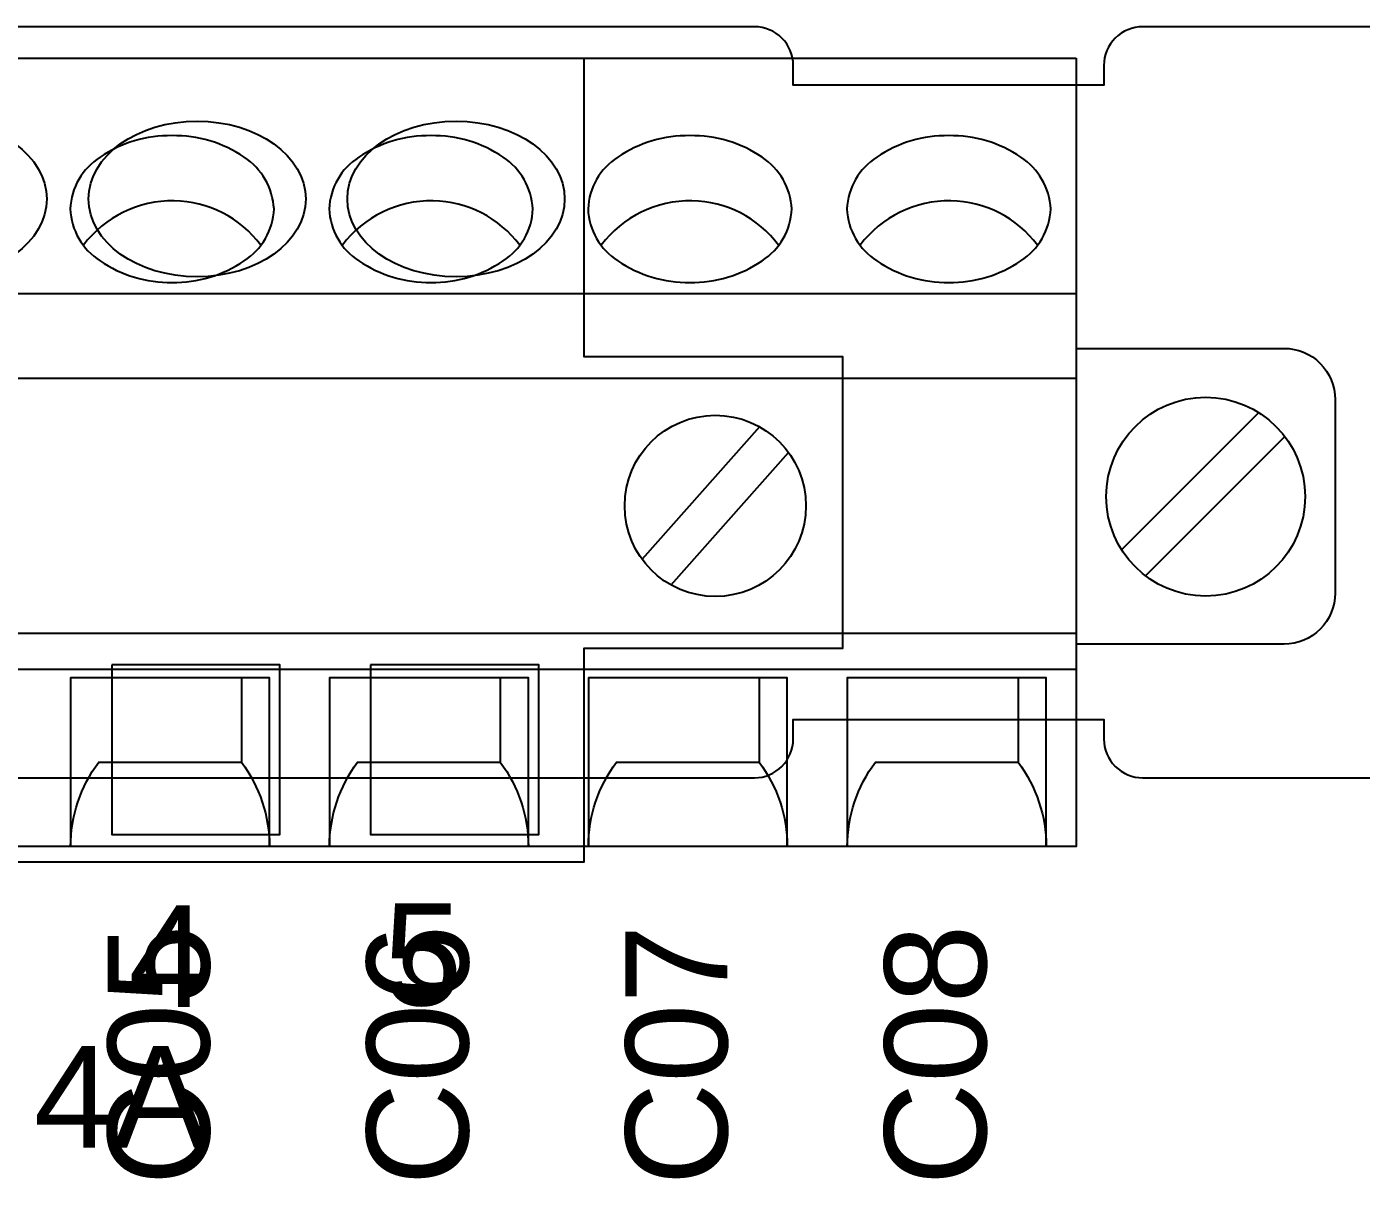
# Model space of a CAD drawing. Extents: x 0.5 to 35.5, y 0.5 to 23.5.
# Drawn here: x 30.116 to 31.147, y 9.707 to 10.596 of the extents above; entities that cross this region are included whole.
import ezdxf

# ---------------------------------------------------------------- set-up
doc = ezdxf.new("R2010")
doc.units = 0
doc.header["$MEASUREMENT"] = 0
for name, color, linetype in [('2_01__0-__EMPTY', 7, 'CONTINUOUS'), ('2_02__A0__SERIAL_COMMUNICA', 7, 'CONTINUOUS'), ('2_03__B-___3__DI___4__DO__', 7, 'CONTINUOUS'), ('2_04__1-___4__DI___4__DO__', 7, 'CONTINUOUS'), ('2_05__C-___4__DI___4__DO__', 7, 'CONTINUOUS'), ('2_06__D-___4__DI___3__DO__', 7, 'CONTINUOUS'), ('2_07__2A___8__FORM_A_DO', 7, 'CONTINUOUS'), ('2_08__2B___8__FORM_B_DO', 7, 'CONTINUOUS'), ('2_09__2C___8__DO__6__FORM_', 7, 'CONTINUOUS'), ('2_10__2D___8__DO__2__FORM_', 7, 'CONTINUOUS'), ('2_11__2G___8__DO__4__FORM_', 7, 'CONTINUOUS'), ('2_12__3-___8__DI', 7, 'CONTINUOUS'), ('2_13__4-___14__DI', 7, 'CONTINUOUS'), ('2_14__5-___8__AI', 7, 'CONTINUOUS'), ('2_15__6-___4__AI____4__AO', 7, 'CONTINUOUS')]:
    doc.layers.add(name, color=color, linetype=linetype)
doc.styles.add('ARIAL', font='arial.ttf')

msp = doc.modelspace()

# ---------------------------------------------------------------- linework, layer by layer
at = {"layer": '2_01__0-__EMPTY'}
for points in [[(31.8733, 10.596), (30.9781, 10.596, 0.414214), (30.9482, 10.5662), (30.9482, 10.551), (30.7082, 10.551), (30.7082, 10.5662, 0.414214), (30.6783, 10.596), (29.7131, 10.596, 0.414214)], [(29.7131, 10.016), (30.6783, 10.016, 0.414214), (30.7082, 10.0459), (30.7082, 10.061), (30.9482, 10.061), (30.9482, 10.0459, 0.414214), (30.9781, 10.016), (31.8733, 10.016, 0.414214)]]:
    msp.add_lwpolyline(points, format="xyb", dxfattribs=at)
at = {"layer": '2_02__A0__SERIAL_COMMUNICA'}
for points in [[(29.5466, 10.5716), (29.5466, 10.341), (29.3468, 10.341), (29.3468, 10.1161), (29.5466, 10.1161), (29.5466, 9.9511), (30.5467, 9.9511), (30.5467, 10.1161), (30.7465, 10.1161), (30.7465, 10.341), (30.5467, 10.341), (30.5467, 10.5716), (29.5466, 10.5716)], [(30.6821, 10.2871), (30.5914, 10.1849)], [(30.6139, 10.1649), (30.7046, 10.2671)], [(30.1817, 10.1031), (30.1817, 9.9722), (30.3116, 9.9722), (30.3116, 10.1031), (30.1817, 10.1031)], [(30.3817, 10.1031), (30.3817, 9.9722), (30.5116, 9.9722), (30.5116, 10.1031), (30.3817, 10.1031)]]:
    msp.add_lwpolyline(points, dxfattribs=at)
msp.add_circle((30.648, 10.226), 0.07, dxfattribs=at)
for centre in [(30.0477, 10.463), (30.2477, 10.463), (30.4477, 10.463)]:
    msp.add_ellipse(centre, major_axis=(0.0839, 0), ratio=0.716586, dxfattribs=at)
at = {"layer": '2_03__B-___3__DI___4__DO__'}
msp.add_lwpolyline([(30.9268, 10.5717), (30.9268, 9.963), (29.3268, 9.963), (29.3268, 10.5717)], close=True, dxfattribs=at)
for points in [[(30.2841, 10.4953, 0.154167), (30.2284, 10.5119, 0.154167), (30.1727, 10.4953, 0.244062), (30.1497, 10.4553, 0.244061), (30.1727, 10.4152, 0.154167), (30.2284, 10.3986, 0.154167), (30.2841, 10.4152, 0.24406), (30.3071, 10.4553, 0.236767)], [(30.4841, 10.4953, 0.154167), (30.4284, 10.5119, 0.154167), (30.3727, 10.4953, 0.244062), (30.3497, 10.4553, 0.244061), (30.3727, 10.4152, 0.154167), (30.4284, 10.3986, 0.154167), (30.4841, 10.4152, 0.24406), (30.5071, 10.4553, 0.236767)], [(30.6841, 10.4953, 0.154167), (30.6284, 10.5119, 0.154167), (30.5727, 10.4953, 0.244062), (30.5497, 10.4553, 0.244061), (30.5727, 10.4152, 0.154167), (30.6284, 10.3986, 0.154167), (30.6841, 10.4152, 0.24406), (30.7071, 10.4553, 0.236767)], [(30.8841, 10.4953, 0.154167), (30.8284, 10.5119, 0.154167), (30.7727, 10.4953, 0.244062), (30.7497, 10.4553, 0.244061), (30.7727, 10.4152, 0.154167), (30.8284, 10.3986, 0.154167), (30.8841, 10.4152, 0.24406), (30.9071, 10.4553, 0.236767)]]:
    msp.add_lwpolyline(points, format="xyb", close=True, dxfattribs=at)
for points in [[(30.2972, 10.4274, 0.005828), (30.2969, 10.4273, 0.231198), (30.23, 10.4616, 0.240907), (30.1599, 10.4273, 0.001746), (30.1597, 10.4272)], [(30.4972, 10.4274, 0.005828), (30.4969, 10.4273, 0.231198), (30.43, 10.4616, 0.240907), (30.3599, 10.4273, 0.001746), (30.3597, 10.4272)], [(30.6972, 10.4274, 0.005828), (30.6969, 10.4273, 0.231198), (30.63, 10.4616, 0.240907), (30.5599, 10.4273, 0.001746), (30.5597, 10.4272)], [(30.8972, 10.4274, 0.005828), (30.8969, 10.4273, 0.231198), (30.83, 10.4616, 0.240907), (30.7599, 10.4273, 0.001746), (30.7597, 10.4272)], [(30.9268, 10.3476), (31.0874, 10.3476, -0.414214), (31.1268, 10.3082), (31.1268, 10.1586, -0.414214), (31.0875, 10.1193), (30.9268, 10.1193)], [(30.2819, 10.0931), (30.2819, 10.028, -0.162987), (30.3036, 9.963), (30.3036, 10.0931), (30.15, 10.0931), (30.15, 9.963, -0.162853), (30.1717, 10.028), (30.2819, 10.028)], [(30.4819, 10.0931), (30.4819, 10.028, -0.162987), (30.5036, 9.963), (30.5036, 10.0931), (30.35, 10.0931), (30.35, 9.963, -0.162853), (30.3717, 10.028), (30.4819, 10.028)], [(30.6819, 10.0931), (30.6819, 10.028, -0.162987), (30.7036, 9.963), (30.7036, 10.0931), (30.55, 10.0931), (30.55, 9.963, -0.162853), (30.5717, 10.028), (30.6819, 10.028)], [(30.8819, 10.0931), (30.8819, 10.028, -0.162987), (30.9036, 9.963), (30.9036, 10.0931), (30.75, 10.0931), (30.75, 9.963, -0.162853), (30.7717, 10.028), (30.8819, 10.028)]]:
    msp.add_lwpolyline(points, format="xyb", dxfattribs=at)
for points in [[(29.3268, 10.3901), (30.9268, 10.3901)], [(29.3268, 10.3247), (30.9268, 10.3247)], [(30.9619, 10.1921), (31.0679, 10.298)], [(30.9803, 10.172), (31.0879, 10.2796)], [(29.3268, 10.1276), (30.9268, 10.1276)], [(29.3268, 10.0998), (30.9268, 10.0998)]]:
    msp.add_lwpolyline(points, dxfattribs=at)
msp.add_circle((31.0268, 10.2331), 0.0768, dxfattribs=at)
at = {"layer": '2_04__1-___4__DI___4__DO__'}
msp.add_lwpolyline([(30.9268, 10.5717), (30.9268, 9.963), (29.3268, 9.963), (29.3268, 10.5717)], close=True, dxfattribs=at)
for points in [[(30.2841, 10.4953, 0.154167), (30.2284, 10.5119, 0.154167), (30.1727, 10.4953, 0.244062), (30.1497, 10.4553, 0.244061), (30.1727, 10.4152, 0.154167), (30.2284, 10.3986, 0.154167), (30.2841, 10.4152, 0.24406), (30.3071, 10.4553, 0.236767)], [(30.4841, 10.4953, 0.154167), (30.4284, 10.5119, 0.154167), (30.3727, 10.4953, 0.244062), (30.3497, 10.4553, 0.244061), (30.3727, 10.4152, 0.154167), (30.4284, 10.3986, 0.154167), (30.4841, 10.4152, 0.24406), (30.5071, 10.4553, 0.236767)], [(30.6841, 10.4953, 0.154167), (30.6284, 10.5119, 0.154167), (30.5727, 10.4953, 0.244062), (30.5497, 10.4553, 0.244061), (30.5727, 10.4152, 0.154167), (30.6284, 10.3986, 0.154167), (30.6841, 10.4152, 0.24406), (30.7071, 10.4553, 0.236767)], [(30.8841, 10.4953, 0.154167), (30.8284, 10.5119, 0.154167), (30.7727, 10.4953, 0.244062), (30.7497, 10.4553, 0.244061), (30.7727, 10.4152, 0.154167), (30.8284, 10.3986, 0.154167), (30.8841, 10.4152, 0.24406), (30.9071, 10.4553, 0.236767)]]:
    msp.add_lwpolyline(points, format="xyb", close=True, dxfattribs=at)
for points in [[(30.2972, 10.4274, 0.005828), (30.2969, 10.4273, 0.231198), (30.23, 10.4616, 0.240907), (30.1599, 10.4273, 0.001746), (30.1597, 10.4272)], [(30.4972, 10.4274, 0.005828), (30.4969, 10.4273, 0.231198), (30.43, 10.4616, 0.240907), (30.3599, 10.4273, 0.001746), (30.3597, 10.4272)], [(30.6972, 10.4274, 0.005828), (30.6969, 10.4273, 0.231198), (30.63, 10.4616, 0.240907), (30.5599, 10.4273, 0.001746), (30.5597, 10.4272)], [(30.8972, 10.4274, 0.005828), (30.8969, 10.4273, 0.231198), (30.83, 10.4616, 0.240907), (30.7599, 10.4273, 0.001746), (30.7597, 10.4272)], [(30.9268, 10.3476), (31.0874, 10.3476, -0.414214), (31.1268, 10.3082), (31.1268, 10.1586, -0.414214), (31.0875, 10.1193), (30.9268, 10.1193)], [(30.2819, 10.0931), (30.2819, 10.028, -0.162987), (30.3036, 9.963), (30.3036, 10.0931), (30.15, 10.0931), (30.15, 9.963, -0.162853), (30.1717, 10.028), (30.2819, 10.028)], [(30.4819, 10.0931), (30.4819, 10.028, -0.162987), (30.5036, 9.963), (30.5036, 10.0931), (30.35, 10.0931), (30.35, 9.963, -0.162853), (30.3717, 10.028), (30.4819, 10.028)], [(30.6819, 10.0931), (30.6819, 10.028, -0.162987), (30.7036, 9.963), (30.7036, 10.0931), (30.55, 10.0931), (30.55, 9.963, -0.162853), (30.5717, 10.028), (30.6819, 10.028)], [(30.8819, 10.0931), (30.8819, 10.028, -0.162987), (30.9036, 9.963), (30.9036, 10.0931), (30.75, 10.0931), (30.75, 9.963, -0.162853), (30.7717, 10.028), (30.8819, 10.028)]]:
    msp.add_lwpolyline(points, format="xyb", dxfattribs=at)
for points in [[(29.3268, 10.3901), (30.9268, 10.3901)], [(29.3268, 10.3247), (30.9268, 10.3247)], [(30.9619, 10.1921), (31.0679, 10.298)], [(30.9803, 10.172), (31.0879, 10.2796)], [(29.3268, 10.1276), (30.9268, 10.1276)], [(29.3268, 10.0998), (30.9268, 10.0998)]]:
    msp.add_lwpolyline(points, dxfattribs=at)
msp.add_circle((31.0268, 10.2331), 0.0768, dxfattribs=at)
at = {"layer": '2_05__C-___4__DI___4__DO__'}
msp.add_lwpolyline([(30.9268, 10.5717), (30.9268, 9.963), (29.3268, 9.963), (29.3268, 10.5717)], close=True, dxfattribs=at)
for points in [[(30.2841, 10.4953, 0.154167), (30.2284, 10.5119, 0.154167), (30.1727, 10.4953, 0.244062), (30.1497, 10.4553, 0.244061), (30.1727, 10.4152, 0.154167), (30.2284, 10.3986, 0.154167), (30.2841, 10.4152, 0.24406), (30.3071, 10.4553, 0.236767)], [(30.4841, 10.4953, 0.154167), (30.4284, 10.5119, 0.154167), (30.3727, 10.4953, 0.244062), (30.3497, 10.4553, 0.244061), (30.3727, 10.4152, 0.154167), (30.4284, 10.3986, 0.154167), (30.4841, 10.4152, 0.24406), (30.5071, 10.4553, 0.236767)], [(30.6841, 10.4953, 0.154167), (30.6284, 10.5119, 0.154167), (30.5727, 10.4953, 0.244062), (30.5497, 10.4553, 0.244061), (30.5727, 10.4152, 0.154167), (30.6284, 10.3986, 0.154167), (30.6841, 10.4152, 0.24406), (30.7071, 10.4553, 0.236767)], [(30.8841, 10.4953, 0.154167), (30.8284, 10.5119, 0.154167), (30.7727, 10.4953, 0.244062), (30.7497, 10.4553, 0.244061), (30.7727, 10.4152, 0.154167), (30.8284, 10.3986, 0.154167), (30.8841, 10.4152, 0.24406), (30.9071, 10.4553, 0.236767)]]:
    msp.add_lwpolyline(points, format="xyb", close=True, dxfattribs=at)
for points in [[(30.2972, 10.4274, 0.005828), (30.2969, 10.4273, 0.231198), (30.23, 10.4616, 0.240907), (30.1599, 10.4273, 0.001746), (30.1597, 10.4272)], [(30.4972, 10.4274, 0.005828), (30.4969, 10.4273, 0.231198), (30.43, 10.4616, 0.240907), (30.3599, 10.4273, 0.001746), (30.3597, 10.4272)], [(30.6972, 10.4274, 0.005828), (30.6969, 10.4273, 0.231198), (30.63, 10.4616, 0.240907), (30.5599, 10.4273, 0.001746), (30.5597, 10.4272)], [(30.8972, 10.4274, 0.005828), (30.8969, 10.4273, 0.231198), (30.83, 10.4616, 0.240907), (30.7599, 10.4273, 0.001746), (30.7597, 10.4272)], [(30.9268, 10.3476), (31.0874, 10.3476, -0.414214), (31.1268, 10.3082), (31.1268, 10.1586, -0.414214), (31.0875, 10.1193), (30.9268, 10.1193)], [(30.2819, 10.0931), (30.2819, 10.028, -0.162987), (30.3036, 9.963), (30.3036, 10.0931), (30.15, 10.0931), (30.15, 9.963, -0.162853), (30.1717, 10.028), (30.2819, 10.028)], [(30.4819, 10.0931), (30.4819, 10.028, -0.162987), (30.5036, 9.963), (30.5036, 10.0931), (30.35, 10.0931), (30.35, 9.963, -0.162853), (30.3717, 10.028), (30.4819, 10.028)], [(30.6819, 10.0931), (30.6819, 10.028, -0.162987), (30.7036, 9.963), (30.7036, 10.0931), (30.55, 10.0931), (30.55, 9.963, -0.162853), (30.5717, 10.028), (30.6819, 10.028)], [(30.8819, 10.0931), (30.8819, 10.028, -0.162987), (30.9036, 9.963), (30.9036, 10.0931), (30.75, 10.0931), (30.75, 9.963, -0.162853), (30.7717, 10.028), (30.8819, 10.028)]]:
    msp.add_lwpolyline(points, format="xyb", dxfattribs=at)
for points in [[(29.3268, 10.3901), (30.9268, 10.3901)], [(29.3268, 10.3247), (30.9268, 10.3247)], [(30.9619, 10.1921), (31.0679, 10.298)], [(30.9803, 10.172), (31.0879, 10.2796)], [(29.3268, 10.1276), (30.9268, 10.1276)], [(29.3268, 10.0998), (30.9268, 10.0998)]]:
    msp.add_lwpolyline(points, dxfattribs=at)
msp.add_circle((31.0268, 10.2331), 0.0768, dxfattribs=at)
at = {"layer": '2_06__D-___4__DI___3__DO__'}
msp.add_lwpolyline([(30.9268, 10.5717), (30.9268, 9.963), (29.3268, 9.963), (29.3268, 10.5717)], close=True, dxfattribs=at)
for points in [[(30.2841, 10.4953, 0.154167), (30.2284, 10.5119, 0.154167), (30.1727, 10.4953, 0.244062), (30.1497, 10.4553, 0.244061), (30.1727, 10.4152, 0.154167), (30.2284, 10.3986, 0.154167), (30.2841, 10.4152, 0.24406), (30.3071, 10.4553, 0.236767)], [(30.4841, 10.4953, 0.154167), (30.4284, 10.5119, 0.154167), (30.3727, 10.4953, 0.244062), (30.3497, 10.4553, 0.244061), (30.3727, 10.4152, 0.154167), (30.4284, 10.3986, 0.154167), (30.4841, 10.4152, 0.24406), (30.5071, 10.4553, 0.236767)], [(30.6841, 10.4953, 0.154167), (30.6284, 10.5119, 0.154167), (30.5727, 10.4953, 0.244062), (30.5497, 10.4553, 0.244061), (30.5727, 10.4152, 0.154167), (30.6284, 10.3986, 0.154167), (30.6841, 10.4152, 0.24406), (30.7071, 10.4553, 0.236767)], [(30.8841, 10.4953, 0.154167), (30.8284, 10.5119, 0.154167), (30.7727, 10.4953, 0.244062), (30.7497, 10.4553, 0.244061), (30.7727, 10.4152, 0.154167), (30.8284, 10.3986, 0.154167), (30.8841, 10.4152, 0.24406), (30.9071, 10.4553, 0.236767)]]:
    msp.add_lwpolyline(points, format="xyb", close=True, dxfattribs=at)
for points in [[(30.2972, 10.4274, 0.005828), (30.2969, 10.4273, 0.231198), (30.23, 10.4616, 0.240907), (30.1599, 10.4273, 0.001746), (30.1597, 10.4272)], [(30.4972, 10.4274, 0.005828), (30.4969, 10.4273, 0.231198), (30.43, 10.4616, 0.240907), (30.3599, 10.4273, 0.001746), (30.3597, 10.4272)], [(30.6972, 10.4274, 0.005828), (30.6969, 10.4273, 0.231198), (30.63, 10.4616, 0.240907), (30.5599, 10.4273, 0.001746), (30.5597, 10.4272)], [(30.8972, 10.4274, 0.005828), (30.8969, 10.4273, 0.231198), (30.83, 10.4616, 0.240907), (30.7599, 10.4273, 0.001746), (30.7597, 10.4272)], [(30.9268, 10.3476), (31.0874, 10.3476, -0.414214), (31.1268, 10.3082), (31.1268, 10.1586, -0.414214), (31.0875, 10.1193), (30.9268, 10.1193)], [(30.2819, 10.0931), (30.2819, 10.028, -0.162987), (30.3036, 9.963), (30.3036, 10.0931), (30.15, 10.0931), (30.15, 9.963, -0.162853), (30.1717, 10.028), (30.2819, 10.028)], [(30.4819, 10.0931), (30.4819, 10.028, -0.162987), (30.5036, 9.963), (30.5036, 10.0931), (30.35, 10.0931), (30.35, 9.963, -0.162853), (30.3717, 10.028), (30.4819, 10.028)], [(30.6819, 10.0931), (30.6819, 10.028, -0.162987), (30.7036, 9.963), (30.7036, 10.0931), (30.55, 10.0931), (30.55, 9.963, -0.162853), (30.5717, 10.028), (30.6819, 10.028)], [(30.8819, 10.0931), (30.8819, 10.028, -0.162987), (30.9036, 9.963), (30.9036, 10.0931), (30.75, 10.0931), (30.75, 9.963, -0.162853), (30.7717, 10.028), (30.8819, 10.028)]]:
    msp.add_lwpolyline(points, format="xyb", dxfattribs=at)
for points in [[(29.3268, 10.3901), (30.9268, 10.3901)], [(29.3268, 10.3247), (30.9268, 10.3247)], [(30.9619, 10.1921), (31.0679, 10.298)], [(30.9803, 10.172), (31.0879, 10.2796)], [(29.3268, 10.1276), (30.9268, 10.1276)], [(29.3268, 10.0998), (30.9268, 10.0998)]]:
    msp.add_lwpolyline(points, dxfattribs=at)
msp.add_circle((31.0268, 10.2331), 0.0768, dxfattribs=at)
at = {"layer": '2_07__2A___8__FORM_A_DO'}
msp.add_lwpolyline([(30.9268, 10.5717), (30.9268, 9.963), (29.3268, 9.963), (29.3268, 10.5717)], close=True, dxfattribs=at)
for points in [[(30.2841, 10.4953, 0.154167), (30.2284, 10.5119, 0.154167), (30.1727, 10.4953, 0.244062), (30.1497, 10.4553, 0.244061), (30.1727, 10.4152, 0.154167), (30.2284, 10.3986, 0.154167), (30.2841, 10.4152, 0.24406), (30.3071, 10.4553, 0.236767)], [(30.4841, 10.4953, 0.154167), (30.4284, 10.5119, 0.154167), (30.3727, 10.4953, 0.244062), (30.3497, 10.4553, 0.244061), (30.3727, 10.4152, 0.154167), (30.4284, 10.3986, 0.154167), (30.4841, 10.4152, 0.24406), (30.5071, 10.4553, 0.236767)], [(30.6841, 10.4953, 0.154167), (30.6284, 10.5119, 0.154167), (30.5727, 10.4953, 0.244062), (30.5497, 10.4553, 0.244061), (30.5727, 10.4152, 0.154167), (30.6284, 10.3986, 0.154167), (30.6841, 10.4152, 0.24406), (30.7071, 10.4553, 0.236767)], [(30.8841, 10.4953, 0.154167), (30.8284, 10.5119, 0.154167), (30.7727, 10.4953, 0.244062), (30.7497, 10.4553, 0.244061), (30.7727, 10.4152, 0.154167), (30.8284, 10.3986, 0.154167), (30.8841, 10.4152, 0.24406), (30.9071, 10.4553, 0.236767)]]:
    msp.add_lwpolyline(points, format="xyb", close=True, dxfattribs=at)
for points in [[(30.2972, 10.4274, 0.005828), (30.2969, 10.4273, 0.231198), (30.23, 10.4616, 0.240907), (30.1599, 10.4273, 0.001746), (30.1597, 10.4272)], [(30.4972, 10.4274, 0.005828), (30.4969, 10.4273, 0.231198), (30.43, 10.4616, 0.240907), (30.3599, 10.4273, 0.001746), (30.3597, 10.4272)], [(30.6972, 10.4274, 0.005828), (30.6969, 10.4273, 0.231198), (30.63, 10.4616, 0.240907), (30.5599, 10.4273, 0.001746), (30.5597, 10.4272)], [(30.8972, 10.4274, 0.005828), (30.8969, 10.4273, 0.231198), (30.83, 10.4616, 0.240907), (30.7599, 10.4273, 0.001746), (30.7597, 10.4272)], [(30.9268, 10.3476), (31.0874, 10.3476, -0.414214), (31.1268, 10.3082), (31.1268, 10.1586, -0.414214), (31.0875, 10.1193), (30.9268, 10.1193)], [(30.2819, 10.0931), (30.2819, 10.028, -0.162987), (30.3036, 9.963), (30.3036, 10.0931), (30.15, 10.0931), (30.15, 9.963, -0.162853), (30.1717, 10.028), (30.2819, 10.028)], [(30.4819, 10.0931), (30.4819, 10.028, -0.162987), (30.5036, 9.963), (30.5036, 10.0931), (30.35, 10.0931), (30.35, 9.963, -0.162853), (30.3717, 10.028), (30.4819, 10.028)], [(30.6819, 10.0931), (30.6819, 10.028, -0.162987), (30.7036, 9.963), (30.7036, 10.0931), (30.55, 10.0931), (30.55, 9.963, -0.162853), (30.5717, 10.028), (30.6819, 10.028)], [(30.8819, 10.0931), (30.8819, 10.028, -0.162987), (30.9036, 9.963), (30.9036, 10.0931), (30.75, 10.0931), (30.75, 9.963, -0.162853), (30.7717, 10.028), (30.8819, 10.028)]]:
    msp.add_lwpolyline(points, format="xyb", dxfattribs=at)
for points in [[(29.3268, 10.3901), (30.9268, 10.3901)], [(29.3268, 10.3247), (30.9268, 10.3247)], [(30.9619, 10.1921), (31.0679, 10.298)], [(30.9803, 10.172), (31.0879, 10.2796)], [(29.3268, 10.1276), (30.9268, 10.1276)], [(29.3268, 10.0998), (30.9268, 10.0998)]]:
    msp.add_lwpolyline(points, dxfattribs=at)
msp.add_circle((31.0268, 10.2331), 0.0768, dxfattribs=at)
at = {"layer": '2_08__2B___8__FORM_B_DO'}
msp.add_lwpolyline([(30.9268, 10.5717), (30.9268, 9.963), (29.3268, 9.963), (29.3268, 10.5717)], close=True, dxfattribs=at)
for points in [[(30.2841, 10.4953, 0.154167), (30.2284, 10.5119, 0.154167), (30.1727, 10.4953, 0.244062), (30.1497, 10.4553, 0.244061), (30.1727, 10.4152, 0.154167), (30.2284, 10.3986, 0.154167), (30.2841, 10.4152, 0.24406), (30.3071, 10.4553, 0.236767)], [(30.4841, 10.4953, 0.154167), (30.4284, 10.5119, 0.154167), (30.3727, 10.4953, 0.244062), (30.3497, 10.4553, 0.244061), (30.3727, 10.4152, 0.154167), (30.4284, 10.3986, 0.154167), (30.4841, 10.4152, 0.24406), (30.5071, 10.4553, 0.236767)], [(30.6841, 10.4953, 0.154167), (30.6284, 10.5119, 0.154167), (30.5727, 10.4953, 0.244062), (30.5497, 10.4553, 0.244061), (30.5727, 10.4152, 0.154167), (30.6284, 10.3986, 0.154167), (30.6841, 10.4152, 0.24406), (30.7071, 10.4553, 0.236767)], [(30.8841, 10.4953, 0.154167), (30.8284, 10.5119, 0.154167), (30.7727, 10.4953, 0.244062), (30.7497, 10.4553, 0.244061), (30.7727, 10.4152, 0.154167), (30.8284, 10.3986, 0.154167), (30.8841, 10.4152, 0.24406), (30.9071, 10.4553, 0.236767)]]:
    msp.add_lwpolyline(points, format="xyb", close=True, dxfattribs=at)
for points in [[(30.2972, 10.4274, 0.005828), (30.2969, 10.4273, 0.231198), (30.23, 10.4616, 0.240907), (30.1599, 10.4273, 0.001746), (30.1597, 10.4272)], [(30.4972, 10.4274, 0.005828), (30.4969, 10.4273, 0.231198), (30.43, 10.4616, 0.240907), (30.3599, 10.4273, 0.001746), (30.3597, 10.4272)], [(30.6972, 10.4274, 0.005828), (30.6969, 10.4273, 0.231198), (30.63, 10.4616, 0.240907), (30.5599, 10.4273, 0.001746), (30.5597, 10.4272)], [(30.8972, 10.4274, 0.005828), (30.8969, 10.4273, 0.231198), (30.83, 10.4616, 0.240907), (30.7599, 10.4273, 0.001746), (30.7597, 10.4272)], [(30.9268, 10.3476), (31.0874, 10.3476, -0.414214), (31.1268, 10.3082), (31.1268, 10.1586, -0.414214), (31.0875, 10.1193), (30.9268, 10.1193)], [(30.2819, 10.0931), (30.2819, 10.028, -0.162987), (30.3036, 9.963), (30.3036, 10.0931), (30.15, 10.0931), (30.15, 9.963, -0.162853), (30.1717, 10.028), (30.2819, 10.028)], [(30.4819, 10.0931), (30.4819, 10.028, -0.162987), (30.5036, 9.963), (30.5036, 10.0931), (30.35, 10.0931), (30.35, 9.963, -0.162853), (30.3717, 10.028), (30.4819, 10.028)], [(30.6819, 10.0931), (30.6819, 10.028, -0.162987), (30.7036, 9.963), (30.7036, 10.0931), (30.55, 10.0931), (30.55, 9.963, -0.162853), (30.5717, 10.028), (30.6819, 10.028)], [(30.8819, 10.0931), (30.8819, 10.028, -0.162987), (30.9036, 9.963), (30.9036, 10.0931), (30.75, 10.0931), (30.75, 9.963, -0.162853), (30.7717, 10.028), (30.8819, 10.028)]]:
    msp.add_lwpolyline(points, format="xyb", dxfattribs=at)
for points in [[(29.3268, 10.3901), (30.9268, 10.3901)], [(29.3268, 10.3247), (30.9268, 10.3247)], [(30.9619, 10.1921), (31.0679, 10.298)], [(30.9803, 10.172), (31.0879, 10.2796)], [(29.3268, 10.1276), (30.9268, 10.1276)], [(29.3268, 10.0998), (30.9268, 10.0998)]]:
    msp.add_lwpolyline(points, dxfattribs=at)
msp.add_circle((31.0268, 10.2331), 0.0768, dxfattribs=at)
at = {"layer": '2_09__2C___8__DO__6__FORM_'}
msp.add_lwpolyline([(30.9268, 10.5717), (30.9268, 9.963), (29.3268, 9.963), (29.3268, 10.5717)], close=True, dxfattribs=at)
for points in [[(30.2841, 10.4953, 0.154167), (30.2284, 10.5119, 0.154167), (30.1727, 10.4953, 0.244062), (30.1497, 10.4553, 0.244061), (30.1727, 10.4152, 0.154167), (30.2284, 10.3986, 0.154167), (30.2841, 10.4152, 0.24406), (30.3071, 10.4553, 0.236767)], [(30.4841, 10.4953, 0.154167), (30.4284, 10.5119, 0.154167), (30.3727, 10.4953, 0.244062), (30.3497, 10.4553, 0.244061), (30.3727, 10.4152, 0.154167), (30.4284, 10.3986, 0.154167), (30.4841, 10.4152, 0.24406), (30.5071, 10.4553, 0.236767)], [(30.6841, 10.4953, 0.154167), (30.6284, 10.5119, 0.154167), (30.5727, 10.4953, 0.244062), (30.5497, 10.4553, 0.244061), (30.5727, 10.4152, 0.154167), (30.6284, 10.3986, 0.154167), (30.6841, 10.4152, 0.24406), (30.7071, 10.4553, 0.236767)], [(30.8841, 10.4953, 0.154167), (30.8284, 10.5119, 0.154167), (30.7727, 10.4953, 0.244062), (30.7497, 10.4553, 0.244061), (30.7727, 10.4152, 0.154167), (30.8284, 10.3986, 0.154167), (30.8841, 10.4152, 0.24406), (30.9071, 10.4553, 0.236767)]]:
    msp.add_lwpolyline(points, format="xyb", close=True, dxfattribs=at)
for points in [[(30.2972, 10.4274, 0.005828), (30.2969, 10.4273, 0.231198), (30.23, 10.4616, 0.240907), (30.1599, 10.4273, 0.001746), (30.1597, 10.4272)], [(30.4972, 10.4274, 0.005828), (30.4969, 10.4273, 0.231198), (30.43, 10.4616, 0.240907), (30.3599, 10.4273, 0.001746), (30.3597, 10.4272)], [(30.6972, 10.4274, 0.005828), (30.6969, 10.4273, 0.231198), (30.63, 10.4616, 0.240907), (30.5599, 10.4273, 0.001746), (30.5597, 10.4272)], [(30.8972, 10.4274, 0.005828), (30.8969, 10.4273, 0.231198), (30.83, 10.4616, 0.240907), (30.7599, 10.4273, 0.001746), (30.7597, 10.4272)], [(30.9268, 10.3476), (31.0874, 10.3476, -0.414214), (31.1268, 10.3082), (31.1268, 10.1586, -0.414214), (31.0875, 10.1193), (30.9268, 10.1193)], [(30.2819, 10.0931), (30.2819, 10.028, -0.162987), (30.3036, 9.963), (30.3036, 10.0931), (30.15, 10.0931), (30.15, 9.963, -0.162853), (30.1717, 10.028), (30.2819, 10.028)], [(30.4819, 10.0931), (30.4819, 10.028, -0.162987), (30.5036, 9.963), (30.5036, 10.0931), (30.35, 10.0931), (30.35, 9.963, -0.162853), (30.3717, 10.028), (30.4819, 10.028)], [(30.6819, 10.0931), (30.6819, 10.028, -0.162987), (30.7036, 9.963), (30.7036, 10.0931), (30.55, 10.0931), (30.55, 9.963, -0.162853), (30.5717, 10.028), (30.6819, 10.028)], [(30.8819, 10.0931), (30.8819, 10.028, -0.162987), (30.9036, 9.963), (30.9036, 10.0931), (30.75, 10.0931), (30.75, 9.963, -0.162853), (30.7717, 10.028), (30.8819, 10.028)]]:
    msp.add_lwpolyline(points, format="xyb", dxfattribs=at)
for points in [[(29.3268, 10.3901), (30.9268, 10.3901)], [(29.3268, 10.3247), (30.9268, 10.3247)], [(30.9619, 10.1921), (31.0679, 10.298)], [(30.9803, 10.172), (31.0879, 10.2796)], [(29.3268, 10.1276), (30.9268, 10.1276)], [(29.3268, 10.0998), (30.9268, 10.0998)]]:
    msp.add_lwpolyline(points, dxfattribs=at)
msp.add_circle((31.0268, 10.2331), 0.0768, dxfattribs=at)
at = {"layer": '2_10__2D___8__DO__2__FORM_'}
msp.add_lwpolyline([(30.9268, 10.5717), (30.9268, 9.963), (29.3268, 9.963), (29.3268, 10.5717)], close=True, dxfattribs=at)
for points in [[(30.2841, 10.4953, 0.154167), (30.2284, 10.5119, 0.154167), (30.1727, 10.4953, 0.244062), (30.1497, 10.4553, 0.244061), (30.1727, 10.4152, 0.154167), (30.2284, 10.3986, 0.154167), (30.2841, 10.4152, 0.24406), (30.3071, 10.4553, 0.236767)], [(30.4841, 10.4953, 0.154167), (30.4284, 10.5119, 0.154167), (30.3727, 10.4953, 0.244062), (30.3497, 10.4553, 0.244061), (30.3727, 10.4152, 0.154167), (30.4284, 10.3986, 0.154167), (30.4841, 10.4152, 0.24406), (30.5071, 10.4553, 0.236767)], [(30.6841, 10.4953, 0.154167), (30.6284, 10.5119, 0.154167), (30.5727, 10.4953, 0.244062), (30.5497, 10.4553, 0.244061), (30.5727, 10.4152, 0.154167), (30.6284, 10.3986, 0.154167), (30.6841, 10.4152, 0.24406), (30.7071, 10.4553, 0.236767)], [(30.8841, 10.4953, 0.154167), (30.8284, 10.5119, 0.154167), (30.7727, 10.4953, 0.244062), (30.7497, 10.4553, 0.244061), (30.7727, 10.4152, 0.154167), (30.8284, 10.3986, 0.154167), (30.8841, 10.4152, 0.24406), (30.9071, 10.4553, 0.236767)]]:
    msp.add_lwpolyline(points, format="xyb", close=True, dxfattribs=at)
for points in [[(30.2972, 10.4274, 0.005828), (30.2969, 10.4273, 0.231198), (30.23, 10.4616, 0.240907), (30.1599, 10.4273, 0.001746), (30.1597, 10.4272)], [(30.4972, 10.4274, 0.005828), (30.4969, 10.4273, 0.231198), (30.43, 10.4616, 0.240907), (30.3599, 10.4273, 0.001746), (30.3597, 10.4272)], [(30.6972, 10.4274, 0.005828), (30.6969, 10.4273, 0.231198), (30.63, 10.4616, 0.240907), (30.5599, 10.4273, 0.001746), (30.5597, 10.4272)], [(30.8972, 10.4274, 0.005828), (30.8969, 10.4273, 0.231198), (30.83, 10.4616, 0.240907), (30.7599, 10.4273, 0.001746), (30.7597, 10.4272)], [(30.9268, 10.3476), (31.0874, 10.3476, -0.414214), (31.1268, 10.3082), (31.1268, 10.1586, -0.414214), (31.0875, 10.1193), (30.9268, 10.1193)], [(30.2819, 10.0931), (30.2819, 10.028, -0.162987), (30.3036, 9.963), (30.3036, 10.0931), (30.15, 10.0931), (30.15, 9.963, -0.162853), (30.1717, 10.028), (30.2819, 10.028)], [(30.4819, 10.0931), (30.4819, 10.028, -0.162987), (30.5036, 9.963), (30.5036, 10.0931), (30.35, 10.0931), (30.35, 9.963, -0.162853), (30.3717, 10.028), (30.4819, 10.028)], [(30.6819, 10.0931), (30.6819, 10.028, -0.162987), (30.7036, 9.963), (30.7036, 10.0931), (30.55, 10.0931), (30.55, 9.963, -0.162853), (30.5717, 10.028), (30.6819, 10.028)], [(30.8819, 10.0931), (30.8819, 10.028, -0.162987), (30.9036, 9.963), (30.9036, 10.0931), (30.75, 10.0931), (30.75, 9.963, -0.162853), (30.7717, 10.028), (30.8819, 10.028)]]:
    msp.add_lwpolyline(points, format="xyb", dxfattribs=at)
for points in [[(29.3268, 10.3901), (30.9268, 10.3901)], [(29.3268, 10.3247), (30.9268, 10.3247)], [(30.9619, 10.1921), (31.0679, 10.298)], [(30.9803, 10.172), (31.0879, 10.2796)], [(29.3268, 10.1276), (30.9268, 10.1276)], [(29.3268, 10.0998), (30.9268, 10.0998)]]:
    msp.add_lwpolyline(points, dxfattribs=at)
msp.add_circle((31.0268, 10.2331), 0.0768, dxfattribs=at)
at = {"layer": '2_11__2G___8__DO__4__FORM_'}
msp.add_lwpolyline([(30.9268, 10.5717), (30.9268, 9.963), (29.3268, 9.963), (29.3268, 10.5717)], close=True, dxfattribs=at)
for points in [[(30.2841, 10.4953, 0.154167), (30.2284, 10.5119, 0.154167), (30.1727, 10.4953, 0.244062), (30.1497, 10.4553, 0.244061), (30.1727, 10.4152, 0.154167), (30.2284, 10.3986, 0.154167), (30.2841, 10.4152, 0.24406), (30.3071, 10.4553, 0.236767)], [(30.4841, 10.4953, 0.154167), (30.4284, 10.5119, 0.154167), (30.3727, 10.4953, 0.244062), (30.3497, 10.4553, 0.244061), (30.3727, 10.4152, 0.154167), (30.4284, 10.3986, 0.154167), (30.4841, 10.4152, 0.24406), (30.5071, 10.4553, 0.236767)], [(30.6841, 10.4953, 0.154167), (30.6284, 10.5119, 0.154167), (30.5727, 10.4953, 0.244062), (30.5497, 10.4553, 0.244061), (30.5727, 10.4152, 0.154167), (30.6284, 10.3986, 0.154167), (30.6841, 10.4152, 0.24406), (30.7071, 10.4553, 0.236767)], [(30.8841, 10.4953, 0.154167), (30.8284, 10.5119, 0.154167), (30.7727, 10.4953, 0.244062), (30.7497, 10.4553, 0.244061), (30.7727, 10.4152, 0.154167), (30.8284, 10.3986, 0.154167), (30.8841, 10.4152, 0.24406), (30.9071, 10.4553, 0.236767)]]:
    msp.add_lwpolyline(points, format="xyb", close=True, dxfattribs=at)
for points in [[(30.2972, 10.4274, 0.005828), (30.2969, 10.4273, 0.231198), (30.23, 10.4616, 0.240907), (30.1599, 10.4273, 0.001746), (30.1597, 10.4272)], [(30.4972, 10.4274, 0.005828), (30.4969, 10.4273, 0.231198), (30.43, 10.4616, 0.240907), (30.3599, 10.4273, 0.001746), (30.3597, 10.4272)], [(30.6972, 10.4274, 0.005828), (30.6969, 10.4273, 0.231198), (30.63, 10.4616, 0.240907), (30.5599, 10.4273, 0.001746), (30.5597, 10.4272)], [(30.8972, 10.4274, 0.005828), (30.8969, 10.4273, 0.231198), (30.83, 10.4616, 0.240907), (30.7599, 10.4273, 0.001746), (30.7597, 10.4272)], [(30.9268, 10.3476), (31.0874, 10.3476, -0.414214), (31.1268, 10.3082), (31.1268, 10.1586, -0.414214), (31.0875, 10.1193), (30.9268, 10.1193)], [(30.2819, 10.0931), (30.2819, 10.028, -0.162987), (30.3036, 9.963), (30.3036, 10.0931), (30.15, 10.0931), (30.15, 9.963, -0.162853), (30.1717, 10.028), (30.2819, 10.028)], [(30.4819, 10.0931), (30.4819, 10.028, -0.162987), (30.5036, 9.963), (30.5036, 10.0931), (30.35, 10.0931), (30.35, 9.963, -0.162853), (30.3717, 10.028), (30.4819, 10.028)], [(30.6819, 10.0931), (30.6819, 10.028, -0.162987), (30.7036, 9.963), (30.7036, 10.0931), (30.55, 10.0931), (30.55, 9.963, -0.162853), (30.5717, 10.028), (30.6819, 10.028)], [(30.8819, 10.0931), (30.8819, 10.028, -0.162987), (30.9036, 9.963), (30.9036, 10.0931), (30.75, 10.0931), (30.75, 9.963, -0.162853), (30.7717, 10.028), (30.8819, 10.028)]]:
    msp.add_lwpolyline(points, format="xyb", dxfattribs=at)
for points in [[(29.3268, 10.3901), (30.9268, 10.3901)], [(29.3268, 10.3247), (30.9268, 10.3247)], [(30.9619, 10.1921), (31.0679, 10.298)], [(30.9803, 10.172), (31.0879, 10.2796)], [(29.3268, 10.1276), (30.9268, 10.1276)], [(29.3268, 10.0998), (30.9268, 10.0998)]]:
    msp.add_lwpolyline(points, dxfattribs=at)
msp.add_circle((31.0268, 10.2331), 0.0768, dxfattribs=at)
at = {"layer": '2_12__3-___8__DI'}
msp.add_lwpolyline([(30.9268, 10.5717), (30.9268, 9.963), (29.3268, 9.963), (29.3268, 10.5717)], close=True, dxfattribs=at)
for points in [[(30.2841, 10.4953, 0.154167), (30.2284, 10.5119, 0.154167), (30.1727, 10.4953, 0.244062), (30.1497, 10.4553, 0.244061), (30.1727, 10.4152, 0.154167), (30.2284, 10.3986, 0.154167), (30.2841, 10.4152, 0.24406), (30.3071, 10.4553, 0.236767)], [(30.4841, 10.4953, 0.154167), (30.4284, 10.5119, 0.154167), (30.3727, 10.4953, 0.244062), (30.3497, 10.4553, 0.244061), (30.3727, 10.4152, 0.154167), (30.4284, 10.3986, 0.154167), (30.4841, 10.4152, 0.24406), (30.5071, 10.4553, 0.236767)], [(30.6841, 10.4953, 0.154167), (30.6284, 10.5119, 0.154167), (30.5727, 10.4953, 0.244062), (30.5497, 10.4553, 0.244061), (30.5727, 10.4152, 0.154167), (30.6284, 10.3986, 0.154167), (30.6841, 10.4152, 0.24406), (30.7071, 10.4553, 0.236767)], [(30.8841, 10.4953, 0.154167), (30.8284, 10.5119, 0.154167), (30.7727, 10.4953, 0.244062), (30.7497, 10.4553, 0.244061), (30.7727, 10.4152, 0.154167), (30.8284, 10.3986, 0.154167), (30.8841, 10.4152, 0.24406), (30.9071, 10.4553, 0.236767)]]:
    msp.add_lwpolyline(points, format="xyb", close=True, dxfattribs=at)
for points in [[(30.2972, 10.4274, 0.005828), (30.2969, 10.4273, 0.231198), (30.23, 10.4616, 0.240907), (30.1599, 10.4273, 0.001746), (30.1597, 10.4272)], [(30.4972, 10.4274, 0.005828), (30.4969, 10.4273, 0.231198), (30.43, 10.4616, 0.240907), (30.3599, 10.4273, 0.001746), (30.3597, 10.4272)], [(30.6972, 10.4274, 0.005828), (30.6969, 10.4273, 0.231198), (30.63, 10.4616, 0.240907), (30.5599, 10.4273, 0.001746), (30.5597, 10.4272)], [(30.8972, 10.4274, 0.005828), (30.8969, 10.4273, 0.231198), (30.83, 10.4616, 0.240907), (30.7599, 10.4273, 0.001746), (30.7597, 10.4272)], [(30.9268, 10.3476), (31.0874, 10.3476, -0.414214), (31.1268, 10.3082), (31.1268, 10.1586, -0.414214), (31.0875, 10.1193), (30.9268, 10.1193)], [(30.2819, 10.0931), (30.2819, 10.028, -0.162987), (30.3036, 9.963), (30.3036, 10.0931), (30.15, 10.0931), (30.15, 9.963, -0.162853), (30.1717, 10.028), (30.2819, 10.028)], [(30.4819, 10.0931), (30.4819, 10.028, -0.162987), (30.5036, 9.963), (30.5036, 10.0931), (30.35, 10.0931), (30.35, 9.963, -0.162853), (30.3717, 10.028), (30.4819, 10.028)], [(30.6819, 10.0931), (30.6819, 10.028, -0.162987), (30.7036, 9.963), (30.7036, 10.0931), (30.55, 10.0931), (30.55, 9.963, -0.162853), (30.5717, 10.028), (30.6819, 10.028)], [(30.8819, 10.0931), (30.8819, 10.028, -0.162987), (30.9036, 9.963), (30.9036, 10.0931), (30.75, 10.0931), (30.75, 9.963, -0.162853), (30.7717, 10.028), (30.8819, 10.028)]]:
    msp.add_lwpolyline(points, format="xyb", dxfattribs=at)
for points in [[(29.3268, 10.3901), (30.9268, 10.3901)], [(29.3268, 10.3247), (30.9268, 10.3247)], [(30.9619, 10.1921), (31.0679, 10.298)], [(30.9803, 10.172), (31.0879, 10.2796)], [(29.3268, 10.1276), (30.9268, 10.1276)], [(29.3268, 10.0998), (30.9268, 10.0998)]]:
    msp.add_lwpolyline(points, dxfattribs=at)
msp.add_circle((31.0268, 10.2331), 0.0768, dxfattribs=at)
at = {"layer": '2_13__4-___14__DI'}
msp.add_lwpolyline([(30.9268, 10.5717), (30.9268, 9.963), (29.3268, 9.963), (29.3268, 10.5717)], close=True, dxfattribs=at)
for points in [[(30.2841, 10.4953, 0.154167), (30.2284, 10.5119, 0.154167), (30.1727, 10.4953, 0.244062), (30.1497, 10.4553, 0.244061), (30.1727, 10.4152, 0.154167), (30.2284, 10.3986, 0.154167), (30.2841, 10.4152, 0.24406), (30.3071, 10.4553, 0.236767)], [(30.4841, 10.4953, 0.154167), (30.4284, 10.5119, 0.154167), (30.3727, 10.4953, 0.244062), (30.3497, 10.4553, 0.244061), (30.3727, 10.4152, 0.154167), (30.4284, 10.3986, 0.154167), (30.4841, 10.4152, 0.24406), (30.5071, 10.4553, 0.236767)], [(30.6841, 10.4953, 0.154167), (30.6284, 10.5119, 0.154167), (30.5727, 10.4953, 0.244062), (30.5497, 10.4553, 0.244061), (30.5727, 10.4152, 0.154167), (30.6284, 10.3986, 0.154167), (30.6841, 10.4152, 0.24406), (30.7071, 10.4553, 0.236767)], [(30.8841, 10.4953, 0.154167), (30.8284, 10.5119, 0.154167), (30.7727, 10.4953, 0.244062), (30.7497, 10.4553, 0.244061), (30.7727, 10.4152, 0.154167), (30.8284, 10.3986, 0.154167), (30.8841, 10.4152, 0.24406), (30.9071, 10.4553, 0.236767)]]:
    msp.add_lwpolyline(points, format="xyb", close=True, dxfattribs=at)
for points in [[(30.2972, 10.4274, 0.005828), (30.2969, 10.4273, 0.231198), (30.23, 10.4616, 0.240907), (30.1599, 10.4273, 0.001746), (30.1597, 10.4272)], [(30.4972, 10.4274, 0.005828), (30.4969, 10.4273, 0.231198), (30.43, 10.4616, 0.240907), (30.3599, 10.4273, 0.001746), (30.3597, 10.4272)], [(30.6972, 10.4274, 0.005828), (30.6969, 10.4273, 0.231198), (30.63, 10.4616, 0.240907), (30.5599, 10.4273, 0.001746), (30.5597, 10.4272)], [(30.8972, 10.4274, 0.005828), (30.8969, 10.4273, 0.231198), (30.83, 10.4616, 0.240907), (30.7599, 10.4273, 0.001746), (30.7597, 10.4272)], [(30.9268, 10.3476), (31.0874, 10.3476, -0.414214), (31.1268, 10.3082), (31.1268, 10.1586, -0.414214), (31.0875, 10.1193), (30.9268, 10.1193)], [(30.2819, 10.0931), (30.2819, 10.028, -0.162987), (30.3036, 9.963), (30.3036, 10.0931), (30.15, 10.0931), (30.15, 9.963, -0.162853), (30.1717, 10.028), (30.2819, 10.028)], [(30.4819, 10.0931), (30.4819, 10.028, -0.162987), (30.5036, 9.963), (30.5036, 10.0931), (30.35, 10.0931), (30.35, 9.963, -0.162853), (30.3717, 10.028), (30.4819, 10.028)], [(30.6819, 10.0931), (30.6819, 10.028, -0.162987), (30.7036, 9.963), (30.7036, 10.0931), (30.55, 10.0931), (30.55, 9.963, -0.162853), (30.5717, 10.028), (30.6819, 10.028)], [(30.8819, 10.0931), (30.8819, 10.028, -0.162987), (30.9036, 9.963), (30.9036, 10.0931), (30.75, 10.0931), (30.75, 9.963, -0.162853), (30.7717, 10.028), (30.8819, 10.028)]]:
    msp.add_lwpolyline(points, format="xyb", dxfattribs=at)
for points in [[(29.3268, 10.3901), (30.9268, 10.3901)], [(29.3268, 10.3247), (30.9268, 10.3247)], [(30.9619, 10.1921), (31.0679, 10.298)], [(30.9803, 10.172), (31.0879, 10.2796)], [(29.3268, 10.1276), (30.9268, 10.1276)], [(29.3268, 10.0998), (30.9268, 10.0998)]]:
    msp.add_lwpolyline(points, dxfattribs=at)
msp.add_circle((31.0268, 10.2331), 0.0768, dxfattribs=at)
at = {"layer": '2_14__5-___8__AI'}
msp.add_lwpolyline([(30.9268, 10.5717), (30.9268, 9.963), (29.3268, 9.963), (29.3268, 10.5717)], close=True, dxfattribs=at)
for points in [[(30.2841, 10.4953, 0.154167), (30.2284, 10.5119, 0.154167), (30.1727, 10.4953, 0.244062), (30.1497, 10.4553, 0.244061), (30.1727, 10.4152, 0.154167), (30.2284, 10.3986, 0.154167), (30.2841, 10.4152, 0.24406), (30.3071, 10.4553, 0.236767)], [(30.4841, 10.4953, 0.154167), (30.4284, 10.5119, 0.154167), (30.3727, 10.4953, 0.244062), (30.3497, 10.4553, 0.244061), (30.3727, 10.4152, 0.154167), (30.4284, 10.3986, 0.154167), (30.4841, 10.4152, 0.24406), (30.5071, 10.4553, 0.236767)], [(30.6841, 10.4953, 0.154167), (30.6284, 10.5119, 0.154167), (30.5727, 10.4953, 0.244062), (30.5497, 10.4553, 0.244061), (30.5727, 10.4152, 0.154167), (30.6284, 10.3986, 0.154167), (30.6841, 10.4152, 0.24406), (30.7071, 10.4553, 0.236767)], [(30.8841, 10.4953, 0.154167), (30.8284, 10.5119, 0.154167), (30.7727, 10.4953, 0.244062), (30.7497, 10.4553, 0.244061), (30.7727, 10.4152, 0.154167), (30.8284, 10.3986, 0.154167), (30.8841, 10.4152, 0.24406), (30.9071, 10.4553, 0.236767)]]:
    msp.add_lwpolyline(points, format="xyb", close=True, dxfattribs=at)
for points in [[(30.2972, 10.4274, 0.005828), (30.2969, 10.4273, 0.231198), (30.23, 10.4616, 0.240907), (30.1599, 10.4273, 0.001746), (30.1597, 10.4272)], [(30.4972, 10.4274, 0.005828), (30.4969, 10.4273, 0.231198), (30.43, 10.4616, 0.240907), (30.3599, 10.4273, 0.001746), (30.3597, 10.4272)], [(30.6972, 10.4274, 0.005828), (30.6969, 10.4273, 0.231198), (30.63, 10.4616, 0.240907), (30.5599, 10.4273, 0.001746), (30.5597, 10.4272)], [(30.8972, 10.4274, 0.005828), (30.8969, 10.4273, 0.231198), (30.83, 10.4616, 0.240907), (30.7599, 10.4273, 0.001746), (30.7597, 10.4272)], [(30.9268, 10.3476), (31.0874, 10.3476, -0.414214), (31.1268, 10.3082), (31.1268, 10.1586, -0.414214), (31.0875, 10.1193), (30.9268, 10.1193)], [(30.2819, 10.0931), (30.2819, 10.028, -0.162987), (30.3036, 9.963), (30.3036, 10.0931), (30.15, 10.0931), (30.15, 9.963, -0.162853), (30.1717, 10.028), (30.2819, 10.028)], [(30.4819, 10.0931), (30.4819, 10.028, -0.162987), (30.5036, 9.963), (30.5036, 10.0931), (30.35, 10.0931), (30.35, 9.963, -0.162853), (30.3717, 10.028), (30.4819, 10.028)], [(30.6819, 10.0931), (30.6819, 10.028, -0.162987), (30.7036, 9.963), (30.7036, 10.0931), (30.55, 10.0931), (30.55, 9.963, -0.162853), (30.5717, 10.028), (30.6819, 10.028)], [(30.8819, 10.0931), (30.8819, 10.028, -0.162987), (30.9036, 9.963), (30.9036, 10.0931), (30.75, 10.0931), (30.75, 9.963, -0.162853), (30.7717, 10.028), (30.8819, 10.028)]]:
    msp.add_lwpolyline(points, format="xyb", dxfattribs=at)
for points in [[(29.3268, 10.3901), (30.9268, 10.3901)], [(29.3268, 10.3247), (30.9268, 10.3247)], [(30.9619, 10.1921), (31.0679, 10.298)], [(30.9803, 10.172), (31.0879, 10.2796)], [(29.3268, 10.1276), (30.9268, 10.1276)], [(29.3268, 10.0998), (30.9268, 10.0998)]]:
    msp.add_lwpolyline(points, dxfattribs=at)
msp.add_circle((31.0268, 10.2331), 0.0768, dxfattribs=at)
at = {"layer": '2_15__6-___4__AI____4__AO'}
msp.add_lwpolyline([(30.9268, 10.5717), (30.9268, 9.963), (29.3268, 9.963), (29.3268, 10.5717)], close=True, dxfattribs=at)
for points in [[(30.2841, 10.4953, 0.154167), (30.2284, 10.5119, 0.154167), (30.1727, 10.4953, 0.244062), (30.1497, 10.4553, 0.244061), (30.1727, 10.4152, 0.154167), (30.2284, 10.3986, 0.154167), (30.2841, 10.4152, 0.24406), (30.3071, 10.4553, 0.236767)], [(30.4841, 10.4953, 0.154167), (30.4284, 10.5119, 0.154167), (30.3727, 10.4953, 0.244062), (30.3497, 10.4553, 0.244061), (30.3727, 10.4152, 0.154167), (30.4284, 10.3986, 0.154167), (30.4841, 10.4152, 0.24406), (30.5071, 10.4553, 0.236767)], [(30.6841, 10.4953, 0.154167), (30.6284, 10.5119, 0.154167), (30.5727, 10.4953, 0.244062), (30.5497, 10.4553, 0.244061), (30.5727, 10.4152, 0.154167), (30.6284, 10.3986, 0.154167), (30.6841, 10.4152, 0.24406), (30.7071, 10.4553, 0.236767)], [(30.8841, 10.4953, 0.154167), (30.8284, 10.5119, 0.154167), (30.7727, 10.4953, 0.244062), (30.7497, 10.4553, 0.244061), (30.7727, 10.4152, 0.154167), (30.8284, 10.3986, 0.154167), (30.8841, 10.4152, 0.24406), (30.9071, 10.4553, 0.236767)]]:
    msp.add_lwpolyline(points, format="xyb", close=True, dxfattribs=at)
for points in [[(30.2972, 10.4274, 0.005828), (30.2969, 10.4273, 0.231198), (30.23, 10.4616, 0.240907), (30.1599, 10.4273, 0.001746), (30.1597, 10.4272)], [(30.4972, 10.4274, 0.005828), (30.4969, 10.4273, 0.231198), (30.43, 10.4616, 0.240907), (30.3599, 10.4273, 0.001746), (30.3597, 10.4272)], [(30.6972, 10.4274, 0.005828), (30.6969, 10.4273, 0.231198), (30.63, 10.4616, 0.240907), (30.5599, 10.4273, 0.001746), (30.5597, 10.4272)], [(30.8972, 10.4274, 0.005828), (30.8969, 10.4273, 0.231198), (30.83, 10.4616, 0.240907), (30.7599, 10.4273, 0.001746), (30.7597, 10.4272)], [(30.9268, 10.3476), (31.0874, 10.3476, -0.414214), (31.1268, 10.3082), (31.1268, 10.1586, -0.414214), (31.0875, 10.1193), (30.9268, 10.1193)], [(30.2819, 10.0931), (30.2819, 10.028, -0.162987), (30.3036, 9.963), (30.3036, 10.0931), (30.15, 10.0931), (30.15, 9.963, -0.162853), (30.1717, 10.028), (30.2819, 10.028)], [(30.4819, 10.0931), (30.4819, 10.028, -0.162987), (30.5036, 9.963), (30.5036, 10.0931), (30.35, 10.0931), (30.35, 9.963, -0.162853), (30.3717, 10.028), (30.4819, 10.028)], [(30.6819, 10.0931), (30.6819, 10.028, -0.162987), (30.7036, 9.963), (30.7036, 10.0931), (30.55, 10.0931), (30.55, 9.963, -0.162853), (30.5717, 10.028), (30.6819, 10.028)], [(30.8819, 10.0931), (30.8819, 10.028, -0.162987), (30.9036, 9.963), (30.9036, 10.0931), (30.75, 10.0931), (30.75, 9.963, -0.162853), (30.7717, 10.028), (30.8819, 10.028)]]:
    msp.add_lwpolyline(points, format="xyb", dxfattribs=at)
for points in [[(29.3268, 10.3901), (30.9268, 10.3901)], [(29.3268, 10.3247), (30.9268, 10.3247)], [(30.9619, 10.1921), (31.0679, 10.298)], [(30.9803, 10.172), (31.0879, 10.2796)], [(29.3268, 10.1276), (30.9268, 10.1276)], [(29.3268, 10.0998), (30.9268, 10.0998)]]:
    msp.add_lwpolyline(points, dxfattribs=at)
msp.add_circle((31.0268, 10.2331), 0.0768, dxfattribs=at)

# ---------------------------------------------------------------- texts
at = {"layer": '2_01__0-__EMPTY', "style": 'ARIAL'}
for s, p in [('C05', (30.2573, 9.7011)), ('C06', (30.4573, 9.7011)), ('C08', (30.8573, 9.7011)), ('C07', (30.6573, 9.7011))]:
    msp.add_text(s, height=0.07867, rotation=90, dxfattribs=at).set_placement(p)
at = {"layer": '2_02__A0__SERIAL_COMMUNICA', "style": 'ARIAL'}
for s, height, p in [('5', 0.0787, (30.3915, 9.8402)), ('4', 0.0787, (30.1947, 9.8389)), ('PORT 4A', 0.07867, (29.7858, 9.7302))]:
    msp.add_text(s, height=height, dxfattribs=at).set_placement(p)
at = {"layer": '2_03__B-___3__DI___4__DO__', "style": 'ARIAL'}
for s, p in [('C05', (30.2573, 9.7011)), ('C06', (30.4573, 9.7011)), ('C08', (30.8573, 9.7011)), ('C07', (30.6573, 9.7011))]:
    msp.add_text(s, height=0.07867, rotation=90, dxfattribs=at).set_placement(p)
at = {"layer": '2_04__1-___4__DI___4__DO__', "style": 'ARIAL'}
for s, p in [('C05', (30.2573, 9.7011)), ('C06', (30.4573, 9.7011)), ('C08', (30.8573, 9.7011)), ('C07', (30.6573, 9.7011))]:
    msp.add_text(s, height=0.07867, rotation=90, dxfattribs=at).set_placement(p)
at = {"layer": '2_05__C-___4__DI___4__DO__', "style": 'ARIAL'}
for s, p in [('C05', (30.2573, 9.7011)), ('C06', (30.4573, 9.7011)), ('C08', (30.8573, 9.7011)), ('C07', (30.6573, 9.7011))]:
    msp.add_text(s, height=0.07867, rotation=90, dxfattribs=at).set_placement(p)
at = {"layer": '2_06__D-___4__DI___3__DO__', "style": 'ARIAL'}
for s, p in [('C05', (30.2573, 9.7011)), ('C06', (30.4573, 9.7011)), ('C08', (30.8573, 9.7011)), ('C07', (30.6573, 9.7011))]:
    msp.add_text(s, height=0.07867, rotation=90, dxfattribs=at).set_placement(p)
at = {"layer": '2_07__2A___8__FORM_A_DO', "style": 'ARIAL'}
for s, p in [('C05', (30.2573, 9.7011)), ('C06', (30.4573, 9.7011)), ('C08', (30.8573, 9.7011)), ('C07', (30.6573, 9.7011))]:
    msp.add_text(s, height=0.07867, rotation=90, dxfattribs=at).set_placement(p)
at = {"layer": '2_08__2B___8__FORM_B_DO', "style": 'ARIAL'}
for s, p in [('C05', (30.2573, 9.7011)), ('C06', (30.4573, 9.7011)), ('C08', (30.8573, 9.7011)), ('C07', (30.6573, 9.7011))]:
    msp.add_text(s, height=0.07867, rotation=90, dxfattribs=at).set_placement(p)
at = {"layer": '2_09__2C___8__DO__6__FORM_', "style": 'ARIAL'}
for s, p in [('C05', (30.2573, 9.7011)), ('C06', (30.4573, 9.7011)), ('C08', (30.8573, 9.7011)), ('C07', (30.6573, 9.7011))]:
    msp.add_text(s, height=0.07867, rotation=90, dxfattribs=at).set_placement(p)
at = {"layer": '2_10__2D___8__DO__2__FORM_', "style": 'ARIAL'}
for s, p in [('C05', (30.2573, 9.7011)), ('C06', (30.4573, 9.7011)), ('C08', (30.8573, 9.7011)), ('C07', (30.6573, 9.7011))]:
    msp.add_text(s, height=0.07867, rotation=90, dxfattribs=at).set_placement(p)
at = {"layer": '2_11__2G___8__DO__4__FORM_', "style": 'ARIAL'}
for s, p in [('C05', (30.2573, 9.7011)), ('C06', (30.4573, 9.7011)), ('C08', (30.8573, 9.7011)), ('C07', (30.6573, 9.7011))]:
    msp.add_text(s, height=0.07867, rotation=90, dxfattribs=at).set_placement(p)
at = {"layer": '2_12__3-___8__DI', "style": 'ARIAL'}
for s, p in [('C05', (30.2573, 9.7011)), ('C06', (30.4573, 9.7011)), ('C08', (30.8573, 9.7011)), ('C07', (30.6573, 9.7011))]:
    msp.add_text(s, height=0.07867, rotation=90, dxfattribs=at).set_placement(p)
at = {"layer": '2_13__4-___14__DI', "style": 'ARIAL'}
for s, p in [('C05', (30.2573, 9.7011)), ('C06', (30.4573, 9.7011)), ('C08', (30.8573, 9.7011)), ('C07', (30.6573, 9.7011))]:
    msp.add_text(s, height=0.07867, rotation=90, dxfattribs=at).set_placement(p)
at = {"layer": '2_14__5-___8__AI', "style": 'ARIAL'}
for s, p in [('C05', (30.2573, 9.7011)), ('C06', (30.4573, 9.7011)), ('C08', (30.8573, 9.7011)), ('C07', (30.6573, 9.7011))]:
    msp.add_text(s, height=0.07867, rotation=90, dxfattribs=at).set_placement(p)
at = {"layer": '2_15__6-___4__AI____4__AO', "style": 'ARIAL'}
for s, p in [('C05', (30.2573, 9.7011)), ('C06', (30.4573, 9.7011)), ('C08', (30.8573, 9.7011)), ('C07', (30.6573, 9.7011))]:
    msp.add_text(s, height=0.07867, rotation=90, dxfattribs=at).set_placement(p)

doc.saveas('drawing.dxf')
